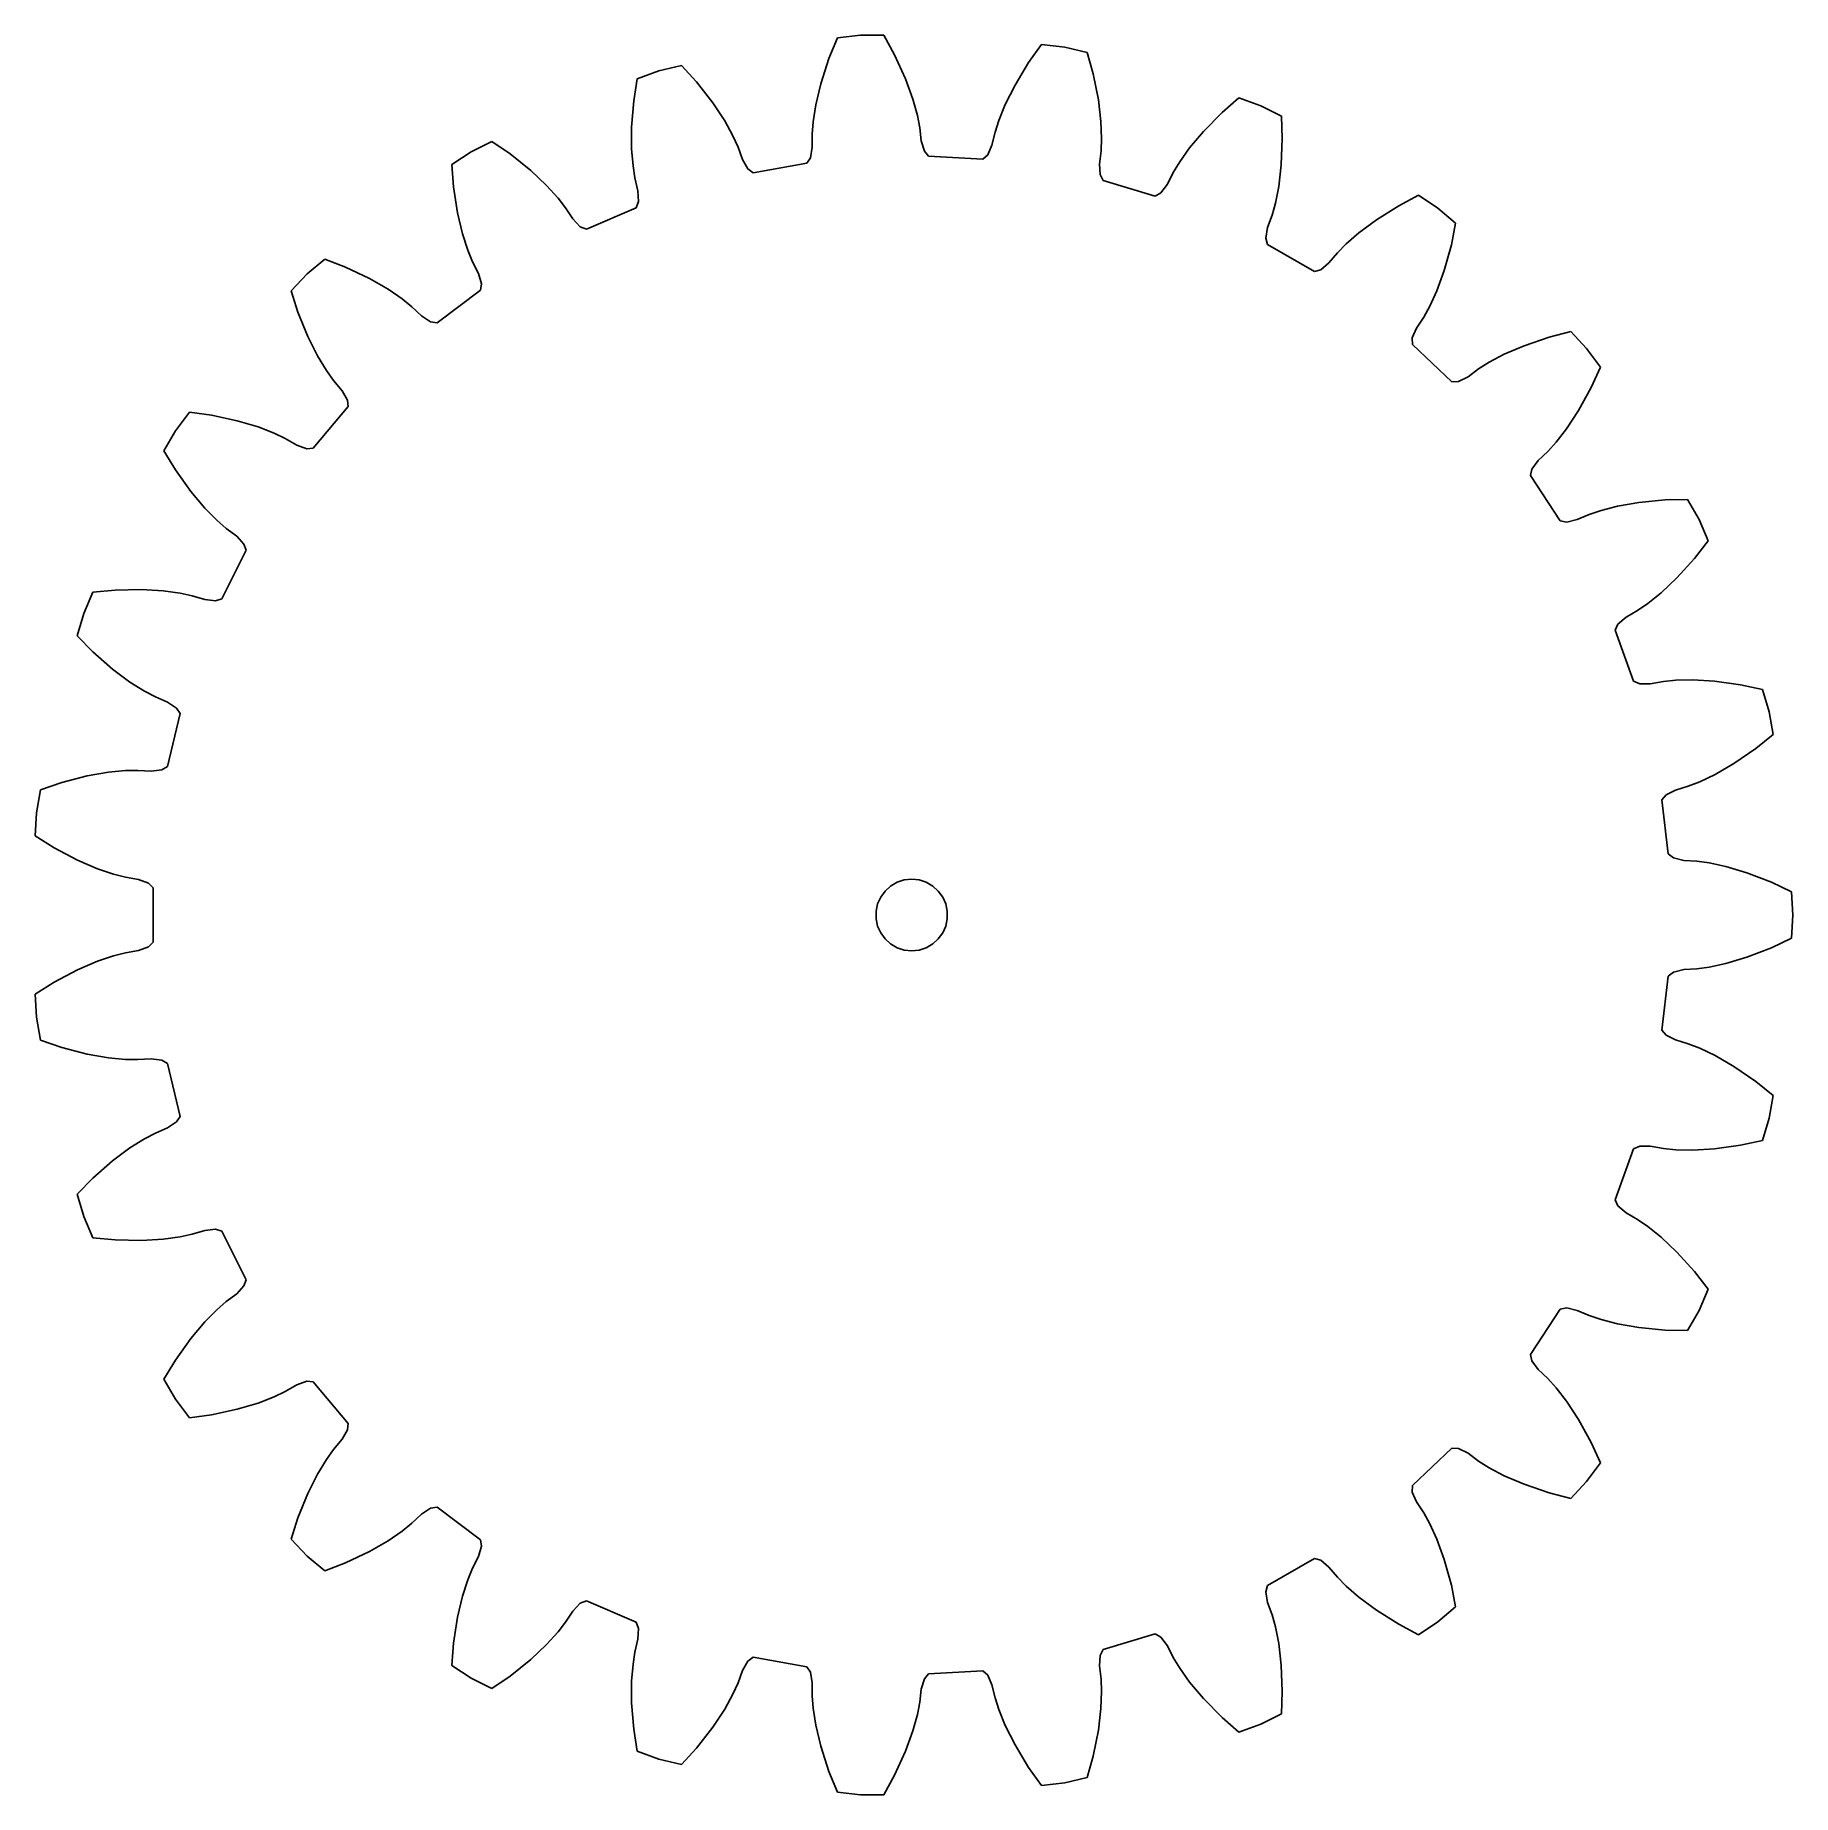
# Model space of a CAD drawing. Header units: metres. Extents: x -36.7 to 36.9, y -36.9 to 36.9.
import ezdxf

# ---------------------------------------------------------------- set-up
doc = ezdxf.new("R2010")
doc.units = ezdxf.units.M

msp = doc.modelspace()

# ---------------------------------------------------------------- linework, layer by layer
for p, q in [((-2.147, 36.861), (-3.114, 36.748)), ((-1.173, 36.861), (-2.147, 36.861)), ((-0.722, 36.044), (-1.173, 36.861)), ((-3.114, 36.748), (-3.467, 35.884)), ((5.444, 36.476), (4.901, 35.716)), ((6.412, 36.363), (5.444, 36.476)), ((7.359, 36.138), (6.412, 36.363)), ((7.61, 35.239), (7.359, 36.138)), ((-9.642, 35.597), (-10.59, 35.373)), ((-9.015, 34.906), (-9.642, 35.597)), ((-3.467, 35.884), (-3.805, 34.83)), ((-0.264, 35.037), (-0.722, 36.044)), ((4.901, 35.716), (4.33, 34.769)), ((-11.505, 35.04), (-11.649, 34.117)), ((-10.59, 35.373), (-11.505, 35.04)), ((-8.337, 34.031), (-9.015, 34.906)), ((-3.805, 34.83), (-4.015, 33.944)), ((0.047, 34.181), (-0.264, 35.037)), ((4.33, 34.769), (3.922, 33.955)), ((7.823, 34.153), (7.61, 35.239)), ((-11.649, 34.117), (-11.735, 33.014)), ((-7.837, 33.27), (-8.337, 34.031)), ((-4.015, 33.944), (-4.125, 33.238)), ((0.239, 33.493), (0.047, 34.181)), ((3.922, 33.955), (3.651, 33.294)), ((7.928, 33.249), (7.823, 34.153)), ((13.71, 34.237), (13.006, 33.623)), ((14.625, 33.904), (13.71, 34.237)), ((-7.492, 32.645), (-7.837, 33.27)), ((-4.125, 33.238), (-4.165, 32.721)), ((0.338, 32.983), (0.239, 33.493)), ((3.651, 33.294), (3.493, 32.8)), ((7.956, 32.535), (7.928, 33.249)), ((13.006, 33.623), (12.232, 32.833)), ((15.495, 33.467), (14.625, 33.904)), ((15.531, 32.534), (15.495, 33.467)), ((-11.735, 33.014), (-11.735, 32.104)), ((-7.277, 32.172), (-7.492, 32.645)), ((-4.165, 32.721), (-4.165, 32.165)), ((0.403, 32.431), (0.338, 32.983)), ((3.493, 32.8), (3.365, 32.258)), ((7.936, 32.016), (7.956, 32.535)), ((12.232, 32.833), (11.646, 32.136)), ((15.488, 31.428), (15.531, 32.534)), ((-18.462, 31.977), (-19.276, 31.442)), ((-17.592, 32.414), (-18.462, 31.977)), ((-16.822, 31.886), (-17.592, 32.414)), ((-15.961, 31.191), (-16.822, 31.886)), ((-11.735, 32.104), (-11.679, 31.391)), ((-7.087, 31.65), (-7.277, 32.172)), ((-4.243, 31.726), (-4.397, 31.496)), ((-4.165, 32.165), (-4.243, 31.726)), ((0.531, 32.004), (0.403, 32.431)), ((0.711, 31.793), (0.531, 32.004)), ((2.985, 31.661), (0.711, 31.793)), ((3.188, 31.849), (2.985, 31.661)), ((3.365, 32.258), (3.188, 31.849)), ((7.871, 31.464), (7.936, 32.016)), ((11.646, 32.136), (11.231, 31.554)), ((-19.276, 31.442), (-19.203, 30.511)), ((-15.298, 30.566), (-15.961, 31.191)), ((-11.679, 31.391), (-11.599, 30.879)), ((-6.864, 31.263), (-7.087, 31.65)), ((-6.64, 31.1), (-6.864, 31.263)), ((-4.397, 31.496), (-6.64, 31.1)), ((7.897, 31.019), (7.871, 31.464)), ((8.024, 30.772), (7.897, 31.019)), ((10.963, 31.11), (10.713, 30.613)), ((11.231, 31.554), (10.963, 31.11)), ((15.382, 30.524), (15.488, 31.428)), ((-19.203, 30.511), (-19.032, 29.418)), ((-14.818, 30.037), (-15.298, 30.566)), ((-11.599, 30.879), (-11.471, 30.337)), ((-11.471, 30.337), (-11.445, 29.892)), ((10.206, 30.119), (8.024, 30.772)), ((10.447, 30.255), (10.206, 30.119)), ((10.713, 30.613), (10.447, 30.255)), ((15.245, 29.823), (15.382, 30.524)), ((-14.501, 29.627), (-14.818, 30.037)), ((-14.195, 29.162), (-14.501, 29.627)), ((-11.542, 29.633), (-13.633, 28.731)), ((-11.445, 29.892), (-11.542, 29.633)), ((15.105, 29.323), (15.245, 29.823)), ((20.409, 29.717), (19.474, 29.127)), ((21.236, 30.153), (20.409, 29.717)), ((22.049, 29.618), (21.236, 30.153)), ((22.795, 28.992), (22.049, 29.618)), ((-19.032, 29.418), (-18.822, 28.532)), ((-13.889, 28.838), (-14.195, 29.162)), ((-13.633, 28.731), (-13.889, 28.838)), ((14.837, 28.361), (14.915, 28.8)), ((14.915, 28.8), (15.105, 29.323)), ((19.474, 29.127), (18.744, 28.584)), ((22.615, 28.075), (22.795, 28.992)), ((-18.822, 28.532), (-18.604, 27.852)), ((14.904, 28.092), (14.837, 28.361)), ((16.877, 26.954), (14.904, 28.092)), ((18.205, 28.114), (17.842, 27.743)), ((18.744, 28.584), (18.205, 28.114)), ((22.319, 27.009), (22.615, 28.075)), ((-24.593, 27.483), (-25.339, 26.858)), ((-23.721, 27.147), (-24.593, 27.483)), ((-18.604, 27.852), (-18.407, 27.371)), ((-18.407, 27.371), (-18.158, 26.874)), ((17.484, 27.317), (17.143, 27.03)), ((17.842, 27.743), (17.484, 27.317)), ((-25.339, 26.858), (-26.007, 26.149)), ((-22.724, 26.67), (-23.721, 27.147)), ((-21.935, 26.214), (-22.724, 26.67)), ((-18.158, 26.874), (-18.03, 26.447)), ((17.143, 27.03), (16.877, 26.954)), ((22.007, 26.154), (22.319, 27.009)), ((-26.007, 26.149), (-25.722, 25.26)), ((-21.346, 25.81), (-21.935, 26.214)), ((-20.942, 25.484), (-21.346, 25.81)), ((-18.065, 26.172), (-19.892, 24.812)), ((-18.03, 26.447), (-18.065, 26.172)), ((21.711, 25.503), (22.007, 26.154)), ((-25.722, 25.26), (-25.303, 24.236)), ((-20.537, 25.102), (-20.942, 25.484)), ((-20.165, 24.857), (-20.537, 25.102)), ((21.461, 25.049), (21.711, 25.503)), ((-19.892, 24.812), (-20.165, 24.857)), ((20.978, 24.175), (21.155, 24.584)), ((21.155, 24.584), (21.461, 25.049)), ((27.617, 24.443), (26.713, 24.21)), ((28.285, 23.734), (27.617, 24.443)), ((-25.303, 24.236), (-24.895, 23.422)), ((20.981, 23.898), (20.978, 24.175)), ((22.638, 22.335), (20.981, 23.898)), ((25.666, 23.851), (24.83, 23.491)), ((26.713, 24.21), (25.666, 23.851)), ((28.867, 22.953), (28.285, 23.734)), ((-24.895, 23.422), (-24.525, 22.81)), ((23.759, 22.881), (23.313, 22.548)), ((24.198, 23.157), (23.759, 22.881)), ((24.83, 23.491), (24.198, 23.157)), ((28.48, 22.103), (28.867, 22.953)), ((-24.525, 22.81), (-24.224, 22.388)), ((-24.224, 22.388), (-23.866, 21.962)), ((22.914, 22.348), (22.638, 22.335)), ((23.313, 22.548), (22.914, 22.348)), ((-23.866, 21.962), (-23.643, 21.576)), ((-23.643, 21.576), (-23.614, 21.301)), ((27.946, 21.134), (28.48, 22.103)), ((-30.268, 21.071), (-30.85, 20.29)), ((-29.343, 20.945), (-30.268, 21.071)), ((-28.261, 20.71), (-29.343, 20.945)), ((-27.389, 20.449), (-28.261, 20.71)), ((-23.614, 21.301), (-25.077, 19.556)), ((27.445, 20.374), (27.946, 21.134)), ((-30.85, 20.29), (-31.336, 19.447)), ((-26.723, 20.192), (-27.389, 20.449)), ((-26.255, 19.968), (-26.723, 20.192)), ((-25.773, 19.69), (-26.255, 19.968)), ((27.008, 19.809), (27.445, 20.374)), ((-31.336, 19.447), (-30.854, 18.647)), ((-25.354, 19.537), (-25.773, 19.69)), ((-25.077, 19.556), (-25.354, 19.537)), ((26.254, 19.043), (26.659, 19.425)), ((26.659, 19.425), (27.008, 19.809)), ((-30.854, 18.647), (-30.21, 17.747)), ((25.927, 18.415), (25.988, 18.685)), ((25.988, 18.685), (26.254, 19.043)), ((-30.21, 17.747), (-29.625, 17.05)), ((27.178, 16.513), (25.927, 18.415)), ((-29.625, 17.05), (-29.125, 16.54)), ((29.578, 17.131), (28.886, 16.953)), ((30.475, 17.289), (29.578, 17.131)), ((31.576, 17.397), (30.475, 17.289)), ((32.51, 17.415), (31.576, 17.397)), ((32.996, 16.571), (32.51, 17.415)), ((-29.125, 16.54), (-28.734, 16.199)), ((27.451, 16.461), (27.178, 16.513)), ((27.884, 16.564), (27.451, 16.461)), ((28.395, 16.785), (27.884, 16.564)), ((28.886, 16.953), (28.395, 16.785)), ((33.382, 15.677), (32.996, 16.571)), ((-28.734, 16.199), (-28.287, 15.866)), ((-28.287, 15.866), (-27.981, 15.542)), ((-27.981, 15.542), (-27.89, 15.281)), ((32.81, 14.939), (33.382, 15.677)), ((-27.89, 15.281), (-28.912, 13.246)), ((32.066, 14.12), (32.81, 14.939)), ((31.404, 13.495), (32.066, 14.12)), ((-34.311, 13.523), (-34.697, 12.629)), ((-33.382, 13.613), (-34.311, 13.523)), ((-32.276, 13.635), (-33.382, 13.613)), ((-31.367, 13.582), (-32.276, 13.635)), ((-30.659, 13.485), (-31.367, 13.582)), ((-30.152, 13.375), (-30.659, 13.485)), ((-29.619, 13.215), (-30.152, 13.375)), ((30.848, 13.047), (31.404, 13.495)), ((-34.697, 12.629), (-34.976, 11.696)), ((-29.176, 13.163), (-29.619, 13.215)), ((-28.912, 13.246), (-29.176, 13.163)), ((29.938, 12.475), (30.42, 12.753)), ((30.42, 12.753), (30.848, 13.047)), ((29.475, 11.94), (29.596, 12.189)), ((30.254, 9.8), (29.475, 11.94)), ((29.596, 12.189), (29.938, 12.475)), ((-34.976, 11.696), (-34.322, 11.029)), ((-34.322, 11.029), (-33.489, 10.302)), ((-33.489, 10.302), (-32.758, 9.758)), ((-32.758, 9.758), (-32.154, 9.377)), ((30.507, 9.687), (30.254, 9.8)), ((30.953, 9.687), (30.507, 9.687)), ((31.501, 9.784), (30.953, 9.687)), ((32.017, 9.834), (31.501, 9.784)), ((32.732, 9.848), (32.017, 9.834)), ((33.64, 9.795), (32.732, 9.848)), ((34.736, 9.646), (33.64, 9.795)), ((35.649, 9.448), (34.736, 9.646)), ((-32.154, 9.377), (-31.695, 9.136)), ((-31.695, 9.136), (-31.184, 8.915)), ((-31.184, 8.915), (-30.811, 8.67)), ((35.929, 8.515), (35.649, 9.448)), ((-30.662, 8.437), (-31.187, 6.221)), ((-30.811, 8.67), (-30.662, 8.437)), ((36.098, 7.556), (35.929, 8.515)), ((35.371, 6.97), (36.098, 7.556)), ((34.458, 6.344), (35.371, 6.97)), ((-33.654, 5.982), (-34.55, 5.824)), ((-32.942, 6.051), (-33.654, 5.982)), ((-32.424, 6.061), (-32.942, 6.051)), ((-31.868, 6.028), (-32.424, 6.061)), ((-31.425, 6.08), (-31.868, 6.028)), ((-31.187, 6.221), (-31.425, 6.08)), ((33.67, 5.889), (34.458, 6.344)), ((-36.505, 5.246), (-36.674, 4.287)), ((-35.621, 5.548), (-36.505, 5.246)), ((-34.55, 5.824), (-35.621, 5.548)), ((31.61, 5.035), (32.008, 5.235)), ((32.008, 5.235), (32.541, 5.394)), ((32.541, 5.394), (33.025, 5.581)), ((33.025, 5.581), (33.67, 5.889)), ((31.434, 4.82), (31.61, 5.035)), ((31.698, 2.559), (31.434, 4.82)), ((-36.674, 4.287), (-36.731, 3.314)), ((-36.731, 3.314), (-35.941, 2.816)), ((-35.941, 2.816), (-34.962, 2.301)), ((-34.962, 2.301), (-34.126, 1.941)), ((31.919, 2.391), (31.698, 2.559)), ((32.352, 2.288), (31.919, 2.391)), ((32.908, 2.256), (32.352, 2.288)), ((33.422, 2.186), (32.908, 2.256)), ((-34.126, 1.941), (-33.45, 1.709)), ((-33.45, 1.709), (-32.947, 1.58)), ((-32.947, 1.58), (-32.399, 1.483)), ((-32.399, 1.483), (-31.98, 1.331)), ((-0.312, 1.467), (0, 1.5)), ((0, 1.5), (0.312, 1.467)), ((34.12, 2.034), (33.422, 2.186)), ((34.993, 1.773), (34.12, 2.034)), ((36.025, 1.375), (34.993, 1.773)), ((-31.98, 1.331), (-31.781, 1.139)), ((-31.781, 1.139), (-31.781, -1.139)), ((-1.427, 0.464), (-1.299, 0.75)), ((-1.299, 0.75), (-1.115, 1.004)), ((-1.115, 1.004), (-0.882, 1.214)), ((-0.882, 1.214), (-0.61, 1.37)), ((-0.61, 1.37), (-0.312, 1.467)), ((0.312, 1.467), (0.61, 1.37)), ((0.61, 1.37), (0.882, 1.214)), ((0.882, 1.214), (1.115, 1.004)), ((1.115, 1.004), (1.299, 0.75)), ((1.299, 0.75), (1.427, 0.464)), ((36.867, 0.972), (36.025, 1.375)), ((36.924, 0), (36.867, 0.972)), ((-1.492, 0.157), (-1.427, 0.464)), ((-1.492, -0.157), (-1.492, 0.157)), ((1.427, 0.464), (1.492, 0.157)), ((1.492, 0.157), (1.492, -0.157)), ((-1.427, -0.464), (-1.492, -0.157)), ((-1.299, -0.75), (-1.427, -0.464)), ((1.427, -0.464), (1.299, -0.75)), ((1.492, -0.157), (1.427, -0.464)), ((36.867, -0.972), (36.924, 0)), ((-31.98, -1.331), (-32.399, -1.483)), ((-31.781, -1.139), (-31.98, -1.331)), ((-1.115, -1.004), (-1.299, -0.75)), ((-0.882, -1.214), (-1.115, -1.004)), ((-0.61, -1.37), (-0.882, -1.214)), ((-0.312, -1.467), (-0.61, -1.37)), ((0, -1.5), (-0.312, -1.467)), ((0.312, -1.467), (0, -1.5)), ((0.61, -1.37), (0.312, -1.467)), ((0.882, -1.214), (0.61, -1.37)), ((1.115, -1.004), (0.882, -1.214)), ((1.299, -0.75), (1.115, -1.004)), ((34.993, -1.773), (36.025, -1.375)), ((36.025, -1.375), (36.867, -0.972)), ((-34.126, -1.941), (-34.962, -2.301)), ((-33.45, -1.709), (-34.126, -1.941)), ((-32.947, -1.58), (-33.45, -1.709)), ((-32.399, -1.483), (-32.947, -1.58)), ((32.908, -2.256), (33.422, -2.186)), ((33.422, -2.186), (34.12, -2.034)), ((34.12, -2.034), (34.993, -1.773)), ((-35.941, -2.816), (-36.731, -3.314)), ((-34.962, -2.301), (-35.941, -2.816)), ((31.434, -4.82), (31.698, -2.559)), ((31.698, -2.559), (31.919, -2.391)), ((31.919, -2.391), (32.352, -2.288)), ((32.352, -2.288), (32.908, -2.256)), ((-36.731, -3.314), (-36.674, -4.287)), ((-36.674, -4.287), (-36.505, -5.246)), ((31.61, -5.035), (31.434, -4.82)), ((32.008, -5.235), (31.61, -5.035)), ((-36.505, -5.246), (-35.621, -5.548)), ((-35.621, -5.548), (-34.55, -5.824)), ((-34.55, -5.824), (-33.654, -5.982)), ((32.541, -5.394), (32.008, -5.235)), ((33.025, -5.581), (32.541, -5.394)), ((33.67, -5.889), (33.025, -5.581)), ((34.458, -6.344), (33.67, -5.889)), ((-33.654, -5.982), (-32.942, -6.051)), ((-32.942, -6.051), (-32.424, -6.061)), ((-32.424, -6.061), (-31.868, -6.028)), ((-31.868, -6.028), (-31.425, -6.08)), ((-31.425, -6.08), (-31.187, -6.221)), ((-31.187, -6.221), (-30.662, -8.437)), ((35.371, -6.97), (34.458, -6.344)), ((36.098, -7.556), (35.371, -6.97)), ((35.929, -8.515), (36.098, -7.556)), ((-30.811, -8.67), (-31.184, -8.915)), ((-30.662, -8.437), (-30.811, -8.67)), ((35.649, -9.448), (35.929, -8.515)), ((-32.154, -9.377), (-32.758, -9.758)), ((-31.695, -9.136), (-32.154, -9.377)), ((-31.184, -8.915), (-31.695, -9.136)), ((34.736, -9.646), (35.649, -9.448)), ((-33.489, -10.302), (-34.322, -11.029)), ((-32.758, -9.758), (-33.489, -10.302)), ((29.475, -11.94), (30.254, -9.8)), ((30.254, -9.8), (30.507, -9.687)), ((30.507, -9.687), (30.953, -9.687)), ((30.953, -9.687), (31.501, -9.784)), ((31.501, -9.784), (32.017, -9.834)), ((32.017, -9.834), (32.732, -9.848)), ((32.732, -9.848), (33.64, -9.795)), ((33.64, -9.795), (34.736, -9.646)), ((-34.322, -11.029), (-34.976, -11.696)), ((-34.976, -11.696), (-34.697, -12.629)), ((29.596, -12.189), (29.475, -11.94)), ((29.938, -12.475), (29.596, -12.189)), ((30.42, -12.753), (29.938, -12.475)), ((-34.697, -12.629), (-34.311, -13.523)), ((-30.152, -13.375), (-29.619, -13.215)), ((-29.619, -13.215), (-29.176, -13.163)), ((-29.176, -13.163), (-28.912, -13.246)), ((-28.912, -13.246), (-27.89, -15.281)), ((30.848, -13.047), (30.42, -12.753)), ((31.404, -13.495), (30.848, -13.047)), ((-34.311, -13.523), (-33.382, -13.613)), ((-33.382, -13.613), (-32.276, -13.635)), ((-32.276, -13.635), (-31.367, -13.582)), ((-31.367, -13.582), (-30.659, -13.485)), ((-30.659, -13.485), (-30.152, -13.375)), ((32.066, -14.12), (31.404, -13.495)), ((32.81, -14.939), (32.066, -14.12)), ((-27.89, -15.281), (-27.981, -15.542)), ((33.382, -15.677), (32.81, -14.939)), ((-28.734, -16.199), (-29.125, -16.54)), ((-28.287, -15.866), (-28.734, -16.199)), ((-27.981, -15.542), (-28.287, -15.866)), ((32.996, -16.571), (33.382, -15.677)), ((-29.125, -16.54), (-29.625, -17.05)), ((25.927, -18.415), (27.178, -16.513)), ((27.178, -16.513), (27.451, -16.461)), ((27.451, -16.461), (27.884, -16.564)), ((27.884, -16.564), (28.395, -16.785)), ((28.395, -16.785), (28.886, -16.953)), ((28.886, -16.953), (29.578, -17.131)), ((32.51, -17.415), (32.996, -16.571)), ((-29.625, -17.05), (-30.21, -17.747)), ((29.578, -17.131), (30.475, -17.289)), ((30.475, -17.289), (31.576, -17.397)), ((31.576, -17.397), (32.51, -17.415)), ((-30.21, -17.747), (-30.854, -18.647)), ((25.988, -18.685), (25.927, -18.415)), ((-30.854, -18.647), (-31.336, -19.447)), ((26.254, -19.043), (25.988, -18.685)), ((26.659, -19.425), (26.254, -19.043)), ((-31.336, -19.447), (-30.85, -20.29)), ((-26.255, -19.968), (-25.773, -19.69)), ((-25.773, -19.69), (-25.354, -19.537)), ((-25.354, -19.537), (-25.077, -19.556)), ((-25.077, -19.556), (-23.614, -21.301)), ((27.008, -19.809), (26.659, -19.425)), ((27.445, -20.374), (27.008, -19.809)), ((-30.85, -20.29), (-30.268, -21.071)), ((-28.261, -20.71), (-27.389, -20.449)), ((-27.389, -20.449), (-26.723, -20.192)), ((-26.723, -20.192), (-26.255, -19.968)), ((27.946, -21.134), (27.445, -20.374)), ((-30.268, -21.071), (-29.343, -20.945)), ((-29.343, -20.945), (-28.261, -20.71)), ((-23.614, -21.301), (-23.643, -21.576)), ((28.48, -22.103), (27.946, -21.134)), ((-23.866, -21.962), (-24.224, -22.388)), ((-23.643, -21.576), (-23.866, -21.962)), ((28.867, -22.953), (28.48, -22.103)), ((-24.525, -22.81), (-24.895, -23.422)), ((-24.224, -22.388), (-24.525, -22.81)), ((20.981, -23.898), (22.638, -22.335)), ((22.638, -22.335), (22.914, -22.348)), ((22.914, -22.348), (23.313, -22.548)), ((23.313, -22.548), (23.759, -22.881)), ((-24.895, -23.422), (-25.303, -24.236)), ((23.759, -22.881), (24.198, -23.157)), ((24.198, -23.157), (24.83, -23.491)), ((24.83, -23.491), (25.666, -23.851)), ((28.285, -23.734), (28.867, -22.953)), ((-25.303, -24.236), (-25.722, -25.26)), ((20.978, -24.175), (20.981, -23.898)), ((21.155, -24.584), (20.978, -24.175)), ((25.666, -23.851), (26.713, -24.21)), ((26.713, -24.21), (27.617, -24.443)), ((27.617, -24.443), (28.285, -23.734)), ((-20.537, -25.102), (-20.165, -24.857)), ((-20.165, -24.857), (-19.892, -24.812)), ((-19.892, -24.812), (-18.065, -26.172)), ((21.461, -25.049), (21.155, -24.584)), ((21.711, -25.503), (21.461, -25.049)), ((-25.722, -25.26), (-26.007, -26.149)), ((-21.346, -25.81), (-20.942, -25.484)), ((-20.942, -25.484), (-20.537, -25.102)), ((22.007, -26.154), (21.711, -25.503)), ((-26.007, -26.149), (-25.339, -26.858)), ((-22.724, -26.67), (-21.935, -26.214)), ((-21.935, -26.214), (-21.346, -25.81)), ((-18.03, -26.447), (-18.158, -26.874)), ((-18.065, -26.172), (-18.03, -26.447)), ((22.319, -27.009), (22.007, -26.154)), ((-25.339, -26.858), (-24.593, -27.483)), ((-24.593, -27.483), (-23.721, -27.147)), ((-23.721, -27.147), (-22.724, -26.67)), ((-18.158, -26.874), (-18.407, -27.371)), ((14.904, -28.092), (16.877, -26.954)), ((16.877, -26.954), (17.143, -27.03)), ((17.143, -27.03), (17.484, -27.317)), ((22.615, -28.075), (22.319, -27.009)), ((-18.604, -27.852), (-18.822, -28.532)), ((-18.407, -27.371), (-18.604, -27.852)), ((17.484, -27.317), (17.842, -27.743)), ((17.842, -27.743), (18.205, -28.114)), ((-18.822, -28.532), (-19.032, -29.418)), ((-13.889, -28.838), (-13.633, -28.731)), ((-13.633, -28.731), (-11.542, -29.633)), ((14.837, -28.361), (14.904, -28.092)), ((14.915, -28.8), (14.837, -28.361)), ((18.205, -28.114), (18.744, -28.584)), ((18.744, -28.584), (19.474, -29.127)), ((22.795, -28.992), (22.615, -28.075)), ((-19.032, -29.418), (-19.203, -30.511)), ((-14.501, -29.627), (-14.195, -29.162)), ((-14.195, -29.162), (-13.889, -28.838)), ((15.105, -29.323), (14.915, -28.8)), ((15.245, -29.823), (15.105, -29.323)), ((19.474, -29.127), (20.409, -29.717)), ((22.049, -29.618), (22.795, -28.992)), ((-15.298, -30.566), (-14.818, -30.037)), ((-14.818, -30.037), (-14.501, -29.627)), ((-11.542, -29.633), (-11.445, -29.892)), ((-11.445, -29.892), (-11.471, -30.337)), ((8.024, -30.772), (10.206, -30.119)), ((10.206, -30.119), (10.447, -30.255)), ((15.382, -30.524), (15.245, -29.823)), ((20.409, -29.717), (21.236, -30.153)), ((21.236, -30.153), (22.049, -29.618)), ((-19.203, -30.511), (-19.276, -31.442)), ((-15.961, -31.191), (-15.298, -30.566)), ((-11.599, -30.879), (-11.679, -31.391)), ((-11.471, -30.337), (-11.599, -30.879)), ((7.897, -31.019), (8.024, -30.772)), ((10.447, -30.255), (10.713, -30.613)), ((10.713, -30.613), (10.963, -31.11)), ((15.488, -31.428), (15.382, -30.524)), ((-19.276, -31.442), (-18.462, -31.977)), ((-16.822, -31.886), (-15.961, -31.191)), ((-11.679, -31.391), (-11.735, -32.104)), ((-7.277, -32.172), (-7.087, -31.65)), ((-7.087, -31.65), (-6.864, -31.263)), ((-6.864, -31.263), (-6.64, -31.1)), ((-6.64, -31.1), (-4.397, -31.496)), ((-4.397, -31.496), (-4.243, -31.726)), ((0.711, -31.793), (2.985, -31.661)), ((2.985, -31.661), (3.188, -31.849)), ((7.871, -31.464), (7.897, -31.019)), ((7.936, -32.016), (7.871, -31.464)), ((10.963, -31.11), (11.231, -31.554)), ((11.231, -31.554), (11.646, -32.136)), ((15.531, -32.534), (15.488, -31.428)), ((-18.462, -31.977), (-17.592, -32.414)), ((-17.592, -32.414), (-16.822, -31.886)), ((-11.735, -32.104), (-11.735, -33.014)), ((-7.492, -32.645), (-7.277, -32.172)), ((-4.243, -31.726), (-4.165, -32.165)), ((-4.165, -32.165), (-4.165, -32.721)), ((0.338, -32.983), (0.403, -32.431)), ((0.403, -32.431), (0.531, -32.004)), ((0.531, -32.004), (0.711, -31.793)), ((3.188, -31.849), (3.365, -32.258)), ((3.365, -32.258), (3.493, -32.8)), ((7.956, -32.535), (7.936, -32.016)), ((11.646, -32.136), (12.232, -32.833)), ((-11.735, -33.014), (-11.649, -34.117)), ((-7.837, -33.27), (-7.492, -32.645)), ((-4.165, -32.721), (-4.125, -33.238)), ((0.239, -33.493), (0.338, -32.983)), ((3.493, -32.8), (3.651, -33.294)), ((7.928, -33.249), (7.956, -32.535)), ((12.232, -32.833), (13.006, -33.623)), ((15.495, -33.467), (15.531, -32.534)), ((-8.337, -34.031), (-7.837, -33.27)), ((-4.125, -33.238), (-4.015, -33.944)), ((0.047, -34.181), (0.239, -33.493)), ((3.651, -33.294), (3.922, -33.955)), ((7.823, -34.153), (7.928, -33.249)), ((13.006, -33.623), (13.71, -34.237)), ((13.71, -34.237), (14.625, -33.904)), ((14.625, -33.904), (15.495, -33.467)), ((-11.649, -34.117), (-11.505, -35.04)), ((-9.015, -34.906), (-8.337, -34.031)), ((-4.015, -33.944), (-3.805, -34.83)), ((-0.264, -35.037), (0.047, -34.181)), ((3.922, -33.955), (4.33, -34.769)), ((7.61, -35.239), (7.823, -34.153)), ((-11.505, -35.04), (-10.59, -35.373)), ((-10.59, -35.373), (-9.642, -35.597)), ((-9.642, -35.597), (-9.015, -34.906)), ((-3.805, -34.83), (-3.467, -35.884)), ((-0.722, -36.044), (-0.264, -35.037)), ((4.33, -34.769), (4.901, -35.716)), ((7.359, -36.138), (7.61, -35.239)), ((-3.467, -35.884), (-3.114, -36.748)), ((-1.173, -36.861), (-0.722, -36.044)), ((4.901, -35.716), (5.444, -36.476)), ((-3.114, -36.748), (-2.147, -36.861)), ((-2.147, -36.861), (-1.173, -36.861)), ((5.444, -36.476), (6.412, -36.363)), ((6.412, -36.363), (7.359, -36.138))]:
    msp.add_line(p, q)

doc.saveas('drawing.dxf')
